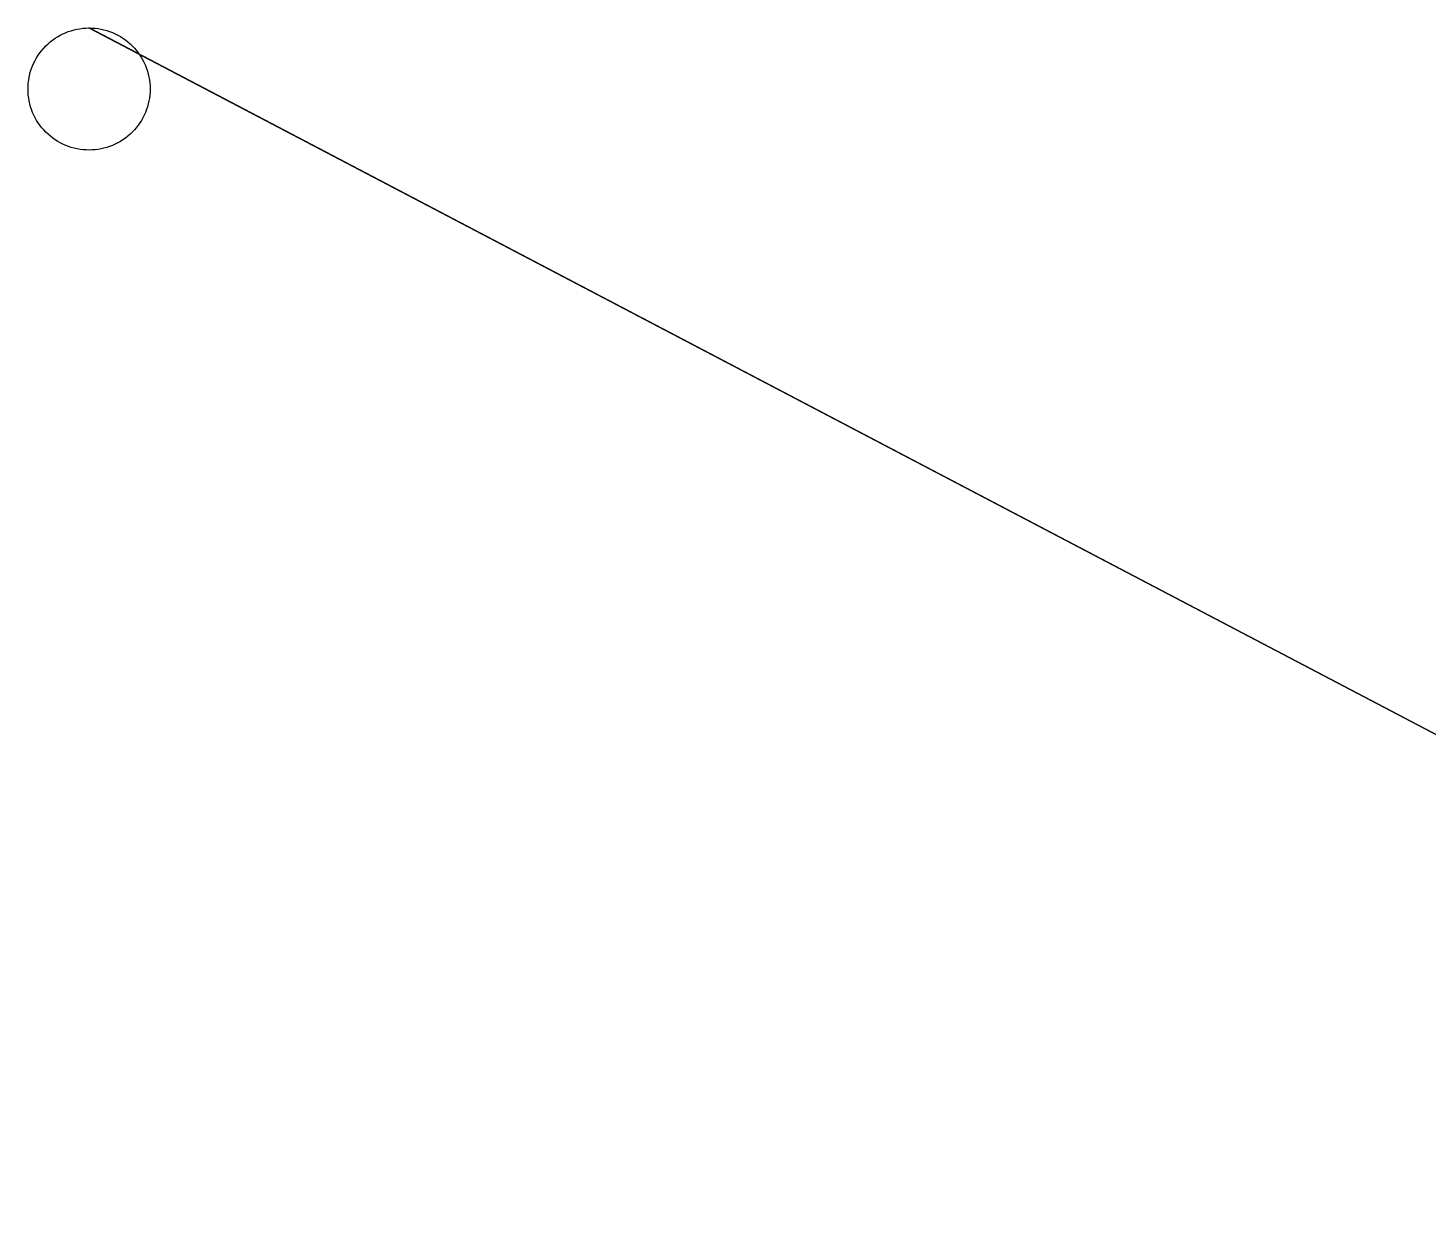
# Model space of a CAD drawing. Extents: x -29462 to 42578, y -23213 to 32194.
# Drawn here: x 13080 to 15881, y 29328 to 31699 of the extents above; entities that cross this region are included whole.
import ezdxf

# ---------------------------------------------------------------- set-up
doc = ezdxf.new("R2010")
doc.units = 0

msp = doc.modelspace()

# ---------------------------------------------------------------- linework, layer by layer
at = {"layer": 'Layer 1'}
for p, q in [((13144.227426, 31684.262422), (13149.537573, 31686.948902)), ((13149.537573, 31686.948902), (13154.969062, 31689.372525)), ((13154.969062, 31689.372525), (13160.511966, 31691.529136)), ((13160.511966, 31691.529136), (13166.156354, 31693.414581)), ((13166.156354, 31693.414581), (13171.892296, 31695.024705)), ((13171.892296, 31695.024705), (13177.709864, 31696.355353)), ((13177.709864, 31696.355353), (13183.599128, 31697.402371)), ((13183.599128, 31697.402371), (13189.550158, 31698.161605)), ((13189.550158, 31698.161605), (13195.553025, 31698.628899)), ((13195.553025, 31698.628899), (13201.5978, 31698.8001)), ((13201.5978, 31698.8001), (17718.2904, 29328.1542)), ((17718.2904, 29328.1542), (13202, 31698.8)), ((13202, 31698.8), (13208.060047, 31698.650929)), ((13208.060047, 31698.650929), (13214.078805, 31698.204375)), ((13214.078805, 31698.204375), (13220.046288, 31697.464464)), ((13220.046288, 31697.464464), (13225.952513, 31696.435325)), ((13225.952513, 31696.435325), (13231.787491, 31695.121086)), ((13231.787491, 31695.121086), (13237.541239, 31693.525874)), ((13237.541239, 31693.525874), (13243.203771, 31691.653818)), ((13243.203771, 31691.653818), (13248.7651, 31689.509045)), ((13248.7651, 31689.509045), (13254.215242, 31687.095683)), ((13254.215242, 31687.095683), (13259.544211, 31684.417859)), ((13107.385656, 31653.901679), (13111.308955, 31658.468982)), ((13111.308955, 31658.468982), (13115.4708, 31662.8562)), ((13115.4708, 31662.8562), (13119.84437, 31667.032576)), ((13119.84437, 31667.032576), (13124.398859, 31670.971023)), ((13124.398859, 31670.971023), (13129.124339, 31674.667386)), ((13129.124339, 31674.667386), (13134.01088, 31678.117509)), ((13134.01088, 31678.117509), (13139.048552, 31681.31724)), ((13139.048552, 31681.31724), (13144.227426, 31684.262422)), ((13259.544211, 31684.417859), (13264.742021, 31681.479703)), ((13264.742021, 31681.479703), (13269.798687, 31678.285342)), ((13269.798687, 31678.285342), (13274.704224, 31674.838903)), ((13274.704224, 31674.838903), (13279.448645, 31671.144514)), ((13279.448645, 31671.144514), (13284.021966, 31667.206304)), ((13284.021966, 31667.206304), (13288.4142, 31663.0284)), ((13288.4142, 31663.0284), (13292.594326, 31658.637945)), ((13292.594326, 31658.637945), (13296.535193, 31654.065942)), ((13091.49155, 31628.711603), (13094.160318, 31634.030307)), ((13094.160318, 31634.030307), (13097.088233, 31639.218603)), ((13097.088233, 31639.218603), (13100.271175, 31644.266553)), ((13100.271175, 31644.266553), (13103.705022, 31649.164224)), ((13103.705022, 31649.164224), (13107.385656, 31653.901679)), ((13296.535193, 31654.065942), (13300.232617, 31649.322426)), ((13300.232617, 31649.322426), (13303.682417, 31644.41743)), ((13303.682417, 31644.41743), (13306.880411, 31639.360987)), ((13306.880411, 31639.360987), (13309.822417, 31634.163131)), ((13309.822417, 31634.163131), (13312.504253, 31628.833895)), ((13312.504253, 31628.833895), (13314.921737, 31623.383313)), ((13082.179124, 31600.509684), (13083.490353, 31606.331403)), ((13083.490353, 31606.331403), (13085.08133, 31612.072389)), ((13085.08133, 31612.072389), (13086.947936, 31617.722709)), ((13086.947936, 31617.722709), (13089.086049, 31623.272425)), ((13089.086049, 31623.272425), (13091.49155, 31628.711603)), ((13314.921737, 31623.383313), (13317.070688, 31617.821417)), ((13317.070688, 31617.821417), (13318.946922, 31612.158243)), ((13318.946922, 31612.158243), (13320.546258, 31606.403822)), ((13320.546258, 31606.403822), (13321.864514, 31600.568189)), ((13079.8141, 31576.6142), (13079.965132, 31582.659492)), ((13079.963118, 31570.55412), (13079.8141, 31576.6142)), ((13079.965132, 31582.659492), (13080.412393, 31588.663793)), ((13080.412393, 31588.663793), (13081.151764, 31594.617169)), ((13081.151764, 31594.617169), (13082.179124, 31600.509684)), ((13321.864514, 31600.568189), (13322.897508, 31594.661377)), ((13322.897508, 31594.661377), (13323.641059, 31588.693419)), ((13323.641059, 31588.693419), (13324.090983, 31582.674349)), ((13324.090983, 31582.674349), (13324.2431, 31576.6142)), ((13324.2431, 31576.6142), (13324.094166, 31570.552472)), ((13080.40963, 31564.535338), (13079.963118, 31570.55412)), ((13081.149509, 31558.567837), (13080.40963, 31564.535338)), ((13082.178623, 31552.661603), (13081.149509, 31558.567837)), ((13083.492845, 31546.82662), (13082.178623, 31552.661603)), ((13085.088046, 31541.072873), (13083.492845, 31546.82662)), ((13320.566683, 31546.822447), (13318.972244, 31541.06883)), ((13321.880169, 31552.657553), (13320.566683, 31546.822447)), ((13322.908627, 31558.564215), (13321.880169, 31552.657553)), ((13323.647983, 31564.5325), (13322.908627, 31558.564215)), ((13324.094166, 31570.552472), (13323.647983, 31564.5325)), ((13086.960094, 31535.410346), (13085.088046, 31541.072873)), ((13089.104862, 31529.849025), (13086.960094, 31535.410346)), ((13091.518221, 31524.398893), (13089.104862, 31529.849025)), ((13094.19604, 31519.069936), (13091.518221, 31524.398893)), ((13097.134192, 31513.872138), (13094.19604, 31519.069936)), ((13309.866409, 31519.067932), (13306.928298, 31513.870769)), ((13312.543932, 31524.396254), (13309.866409, 31519.067932)), ((13314.956795, 31529.8458), (13312.543932, 31524.396254)), ((13317.100923, 31535.406637), (13314.956795, 31529.8458)), ((13318.972244, 31541.06883), (13317.100923, 31535.406637)), ((13100.328545, 31508.815484), (13097.134192, 31513.872138)), ((13103.774972, 31503.909959), (13100.328545, 31508.815484)), ((13107.469343, 31499.165546), (13103.774972, 31503.909959)), ((13111.407529, 31494.592232), (13107.469343, 31499.165546)), ((13115.5854, 31490.2), (13111.407529, 31494.592232)), ((13119.975887, 31486.019808), (13115.5854, 31490.2)), ((13288.4715, 31490.2), (13284.078484, 31486.019406)), ((13292.651447, 31494.592368), (13288.4715, 31490.2)), ((13296.591174, 31499.165563), (13292.651447, 31494.592368)), ((13300.286607, 31503.90965), (13296.591174, 31499.165563)), ((13303.733673, 31508.814697), (13300.286607, 31503.90965)), ((13306.928298, 31513.870769), (13303.733673, 31508.814697)), ((13124.547912, 31482.078861), (13119.975887, 31486.019808)), ((13129.291442, 31478.381346), (13124.547912, 31482.078861)), ((13134.196445, 31474.93145), (13129.291442, 31478.381346)), ((13139.252891, 31471.73336), (13134.196445, 31474.93145)), ((13144.450747, 31468.791264), (13139.252891, 31471.73336)), ((13149.779981, 31466.109348), (13144.450747, 31468.791264)), ((13155.230562, 31463.691799), (13149.779981, 31466.109348)), ((13160.792459, 31461.542806), (13155.230562, 31463.691799)), ((13166.455639, 31459.666554), (13160.792459, 31461.542806)), ((13243.230686, 31461.536453), (13237.5633, 31459.659948)), ((13248.796887, 31463.685937), (13243.230686, 31461.536453)), ((13254.251802, 31466.10416), (13248.796887, 31463.685937)), ((13259.585327, 31468.786878), (13254.251802, 31466.10416)), ((13264.787358, 31471.729849), (13259.585327, 31468.786878)), ((13269.847792, 31474.92883), (13264.787358, 31471.729849)), ((13274.756527, 31478.379578), (13269.847792, 31474.92883)), ((13279.503458, 31482.077851), (13274.756527, 31478.379578)), ((13284.078484, 31486.019406), (13279.503458, 31482.077851)), ((13172.210071, 31458.067231), (13166.455639, 31459.666554)), ((13178.045723, 31456.749024), (13172.210071, 31458.067231)), ((13183.952564, 31455.716121), (13178.045723, 31456.749024)), ((13189.920562, 31454.972707), (13183.952564, 31455.716121)), ((13195.939684, 31454.522971), (13189.920562, 31454.972707)), ((13201.9999, 31454.3711), (13195.939684, 31454.522971)), ((13208.062223, 31454.520626), (13201.9999, 31454.3711)), ((13214.083981, 31454.968588), (13208.062223, 31454.520626)), ((13220.05507, 31455.710745), (13214.083981, 31454.968588)), ((13225.965389, 31456.742852), (13220.05507, 31455.710745)), ((13231.804833, 31458.060667), (13225.965389, 31456.742852)), ((13237.5633, 31459.659948), (13231.804833, 31458.060667))]:
    msp.add_line(p, q, dxfattribs=at)

doc.saveas('drawing.dxf')
